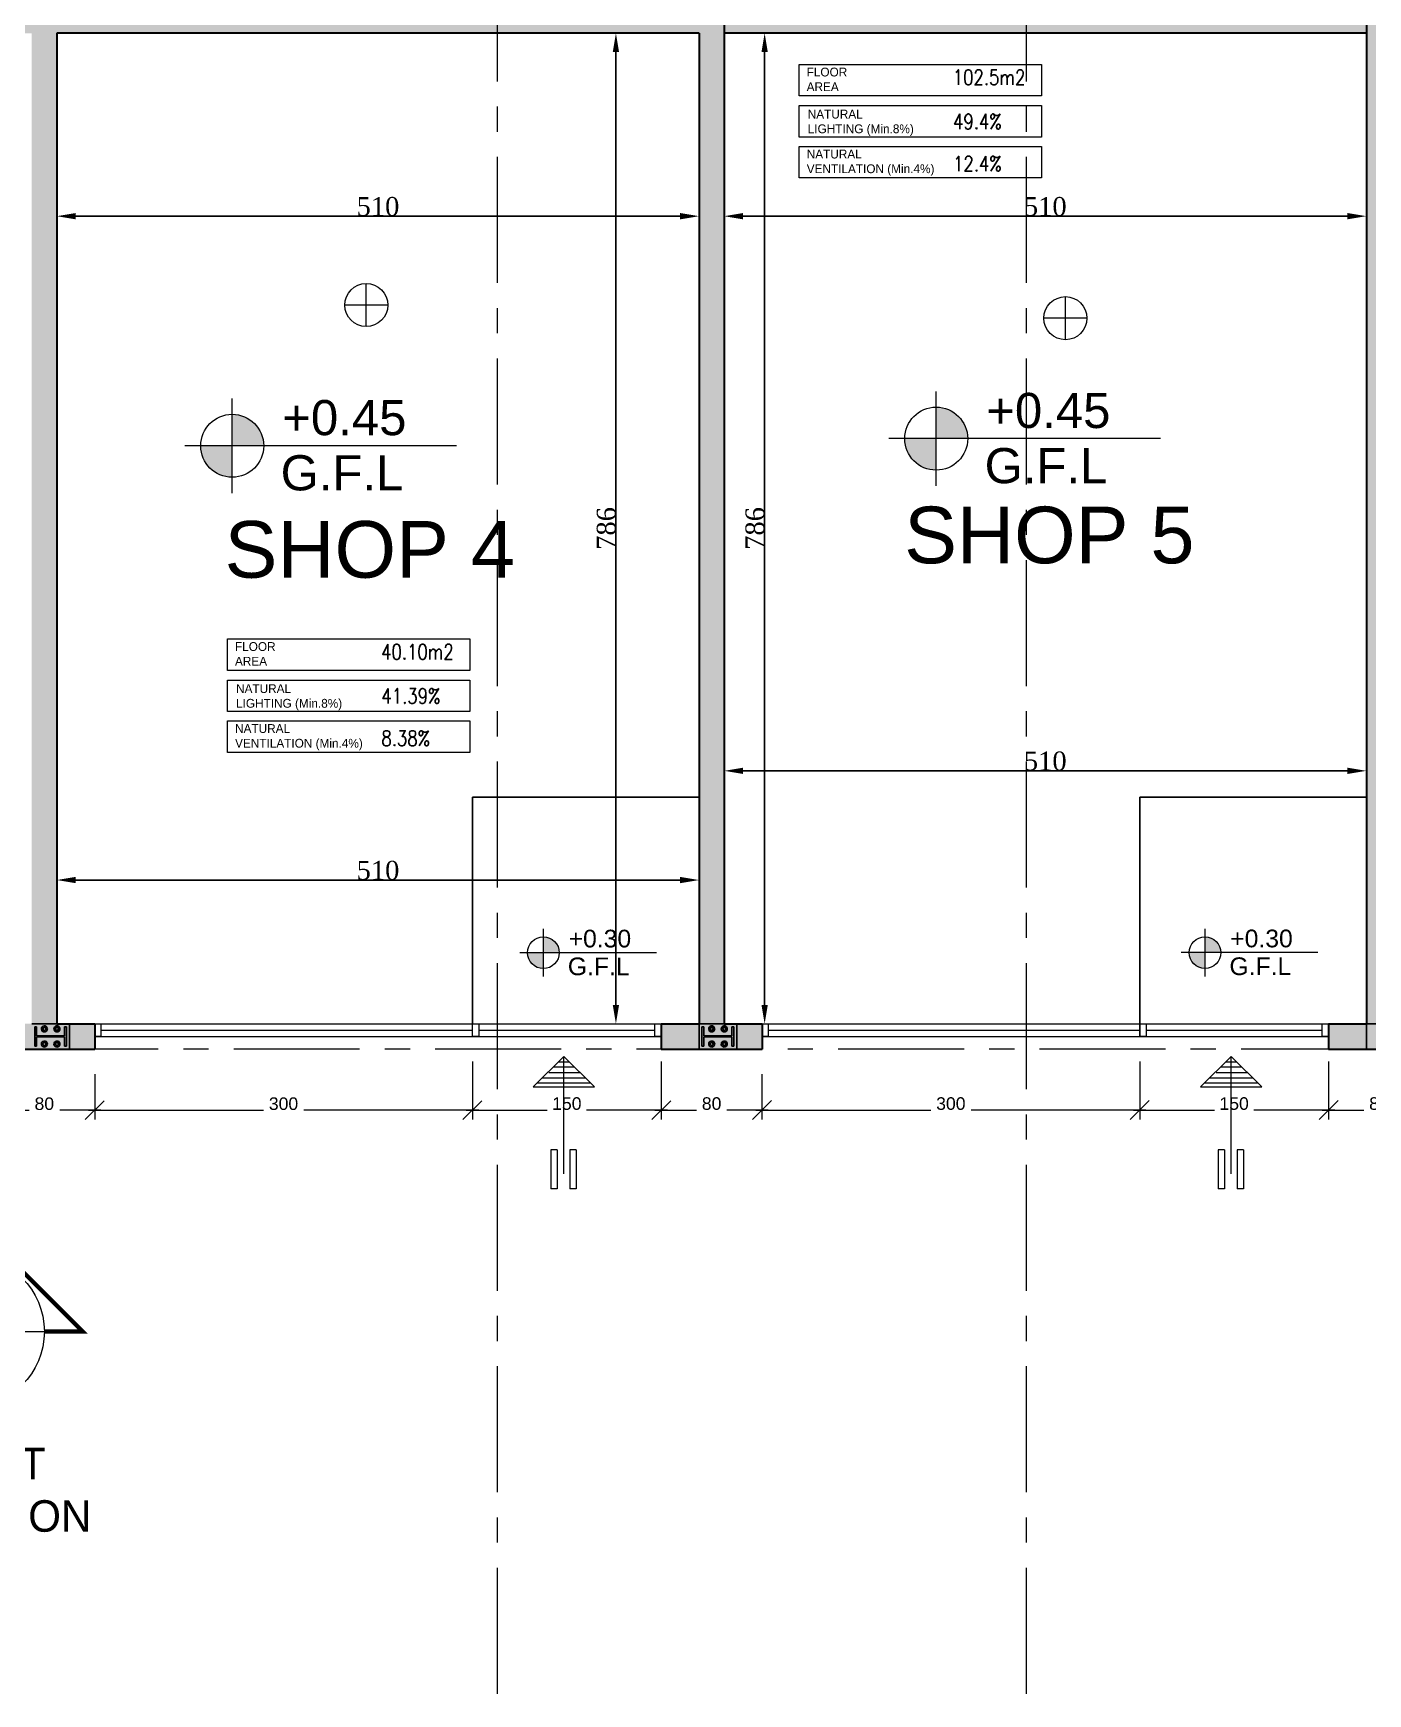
# Model space of a CAD drawing. Header units: millimetres. Extents: x -9083 to 924194, y -232449 to 321637.
# Drawn here: x 25533 to 36133, y 154244 to 167427 of the extents above; entities that cross this region are included whole.
import ezdxf
from ezdxf.enums import TextEntityAlignment as Align

# ---------------------------------------------------------------- set-up
doc = ezdxf.new("R2010")
doc.units = ezdxf.units.MM
doc.header["$LTSCALE"] = 400
doc.header["$MEASUREMENT"] = 0
doc.header["$PDMODE"] = 3
doc.linetypes.add('CENTER', pattern=[2, 1.25, -0.25, 0.25, -0.25])
doc.linetypes.add('CENTERX2', pattern=[4, 2.5, -0.5, 0.5, -0.5])
doc.layers.get('0').update_dxf_attribs({"lineweight": 0, "true_color": 0xff1414})
doc.layers.get('Defpoints').update_dxf_attribs({"color": 8, "lineweight": 5})
for name, color, linetype, lineweight in [('0.dim', 3, 'Continuous', 25), ('A-ANNO-DIMS', 134, 'Continuous', 9), ('A-ARROW', 1, 'Continuous', 9), ('AR-Level', 120, 'Continuous', 13), ('DETAILS DIMENSION', 15, 'Continuous', 5), ('GENERAL TEXT', 4, 'Continuous', 5), ('HATCH', 15, 'Continuous', 0), ('REFER SECTIONS', 8, 'Continuous', 5), ('ROOM INFORMATION', 7, 'Continuous', 5), ('ROOMS DIMENSION', 3, 'Continuous', 5), ('TAG ELEVATIONS DETAIL', 8, 'Continuous', 9), ('TEXT ROOM INFORMATION', 1, 'Continuous', 5), ('WALL PROPOSED', 255, 'Continuous', 30), ('WINDOWS', 5, 'Continuous', 5)]:
    doc.layers.add(name, color=color, linetype=linetype, lineweight=lineweight)
doc.layers.add('ALARM', color=7, linetype='Continuous', lineweight=5, true_color=0xff0f0f)
doc.layers.add('AXIES', color=7, linetype='CENTER', lineweight=0, true_color=0x949596)
doc.layers.add('STEEL', color=63, linetype='Continuous')
doc.styles.add('arial', font='arial.ttf', dxfattribs={"width": 0.8, "height": 2.2})
doc.styles.add('Arial_1', font='arial.ttf', dxfattribs={"height": 300})
doc.styles.add('asif', font='arial.ttf')
doc.styles.add('ROMAN', font='times.ttf')
doc.styles.add('ROMANS-TITLE', font='ROMANS.shx', dxfattribs={"width": 0.8})
doc.styles.get("Standard").update_dxf_attribs({"font": 'GOTHIC.TTF', "height": 220})
doc.dimstyles.new('DETAILS DIMENSION', dxfattribs={"dimtxt": 100, "dimasz": 150, "dimexe": 75, "dimexo": 200, "dimgap": 50, "dimtad": 0, "dimdec": 0, "dimlfac": 0.1, "dimzin": 0, "dimdsep": 46, "dimtxsty": 'asif', "dimblk": 'OBLIQUE', "dimcen": 200, "dimdle": 50, "dimclrd": 181, "dimclre": 146, "dimclrt": 1, "dimadec": 0, "dimazin": 0, "dimtfac": 0.5, "dimtdec": 0, "dimtix": 1, "dimtofl": 0, "dimtmove": 2, "dimatfit": 2, "dimfxl": 100, "dimtvp": 0.5, "dimtolj": 1, "dimtzin": 0, "dimlwd": -1, "dimlwe": -1, "dimarcsym": 0})
doc.dimstyles.new('ROOMS DIM', dxfattribs={"dimtxt": 150, "dimasz": 150, "dimexe": 0.06, "dimexo": 0.06, "dimgap": 0.03, "dimtad": 1, "dimtoh": 1, "dimdec": 0, "dimlfac": 0.1, "dimzin": 13, "dimdsep": 46, "dimtxsty": 'ROMAN', "dimcen": 0.09, "dimdle": 0.06, "dimse1": 1, "dimse2": 1, "dimclrd": 256, "dimclre": 256, "dimclrt": 3, "dimadec": 0, "dimazin": 0, "dimtfac": 1, "dimtdec": 0, "dimtix": 1, "dimtmove": 2, "dimatfit": 3, "dimfxl": 0.06, "dimtolj": 1, "dimtzin": 0, "dimarcsym": 0})

# ---------------------------------------------------------------- blocks, each defined once
blk = doc.blocks.new('hjhg')
at = {"layer": 'AXIES', "linetype": 'CENTERX2'}
for p, q in [((6106682.5, 791366), (6106682.5, 816591.3)), ((6110882.5, 791366), (6110882.5, 816591.3)), ((6131186.9, 796484.5), (6071269.8, 796484.5))]:
    blk.add_line(p, q, dxfattribs=at)
blk = doc.blocks.new('*D440')
at = {"layer": 'Defpoints', "color": 0, "transparency": 16777216}
for p in [(25721, 167427), (26445, 159563), (30161, 159563)]:
    blk.add_point(p, dxfattribs=at)
at = {"layer": 'ROOMS DIMENSION', "lineweight": -2, "transparency": 16777216}
blk.add_line((30161, 167277), (30161, 159713), dxfattribs=at)
at = {"layer": 'ROOMS DIMENSION', "transparency": 16777216}
for points in [[(30136, 167277), (30186, 167277), (30161, 167427)], [(30136, 159713), (30186, 159713), (30161, 159563)]]:
    blk.add_solid(points, dxfattribs=at)
at = {"layer": 'ROOMS DIMENSION', "color": 3, "transparency": 16777216, "insert": (30085, 163495), "char_height": 150, "attachment_point": 5, "rotation": 90, "style": 'ROMAN'}
blk.add_mtext('\\A1;786', dxfattribs=at)
blk = doc.blocks.new('*D503')
at = {"layer": 'Defpoints', "color": 0, "transparency": 16777216}
for p in [(31021, 161571), (36121, 161579), (31021, 160711)]:
    blk.add_point(p, dxfattribs=at)
at = {"layer": 'ROOMS DIMENSION', "lineweight": -2, "transparency": 16777216}
blk.add_line((35971, 161571), (31171, 161571), dxfattribs=at)
at = {"layer": 'ROOMS DIMENSION', "transparency": 16777216}
for points in [[(31171, 161596), (31171, 161546), (31021, 161571)], [(35971, 161596), (35971, 161546), (36121, 161571)]]:
    blk.add_solid(points, dxfattribs=at)
at = {"layer": 'ROOMS DIMENSION', "color": 3, "transparency": 16777216, "insert": (33571, 161648), "char_height": 150, "attachment_point": 5, "style": 'ROMAN'}
blk.add_mtext('\\A1;510', dxfattribs=at)
blk = doc.blocks.new('*D446')
at = {"layer": 'Defpoints', "color": 0, "transparency": 16777216}
for p in [(25721, 160704), (25721, 160648), (30821, 160648)]:
    blk.add_point(p, dxfattribs=at)
at = {"layer": 'ROOMS DIMENSION', "lineweight": -2, "transparency": 16777216}
blk.add_line((30671, 160704), (25871, 160704), dxfattribs=at)
at = {"layer": 'ROOMS DIMENSION', "transparency": 16777216}
for points in [[(25871, 160729), (25871, 160679), (25721, 160704)], [(30671, 160729), (30671, 160679), (30821, 160704)]]:
    blk.add_solid(points, dxfattribs=at)
at = {"layer": 'ROOMS DIMENSION', "color": 3, "transparency": 16777216, "insert": (28271, 160780), "char_height": 150, "attachment_point": 5, "style": 'ROMAN'}
blk.add_mtext('\\A1;510', dxfattribs=at)
blk = doc.blocks.new('*D424')
at = {"layer": 'Defpoints', "color": 0, "transparency": 16777216}
for p in [(30821, 165974), (25721, 165310), (30821, 165310)]:
    blk.add_point(p, dxfattribs=at)
at = {"layer": 'ROOMS DIMENSION', "lineweight": -2, "transparency": 16777216}
blk.add_line((25871, 165974), (30671, 165974), dxfattribs=at)
at = {"layer": 'ROOMS DIMENSION', "transparency": 16777216}
for points in [[(25871, 165999), (25871, 165949), (25721, 165974)], [(30671, 165999), (30671, 165949), (30821, 165974)]]:
    blk.add_solid(points, dxfattribs=at)
at = {"layer": 'ROOMS DIMENSION', "color": 3, "transparency": 16777216, "insert": (28271, 166050), "char_height": 150, "attachment_point": 5, "style": 'ROMAN'}
blk.add_mtext('\\A1;510', dxfattribs=at)
blk = doc.blocks.new('*D425')
at = {"layer": 'Defpoints', "color": 0, "transparency": 16777216}
for p in [(36121, 166610), (31021, 165974), (31021, 165310)]:
    blk.add_point(p, dxfattribs=at)
at = {"layer": 'ROOMS DIMENSION', "lineweight": -2, "transparency": 16777216}
blk.add_line((35971, 165974), (31171, 165974), dxfattribs=at)
at = {"layer": 'ROOMS DIMENSION', "transparency": 16777216}
for points in [[(31171, 165999), (31171, 165949), (31021, 165974)], [(35971, 165999), (35971, 165949), (36121, 165974)]]:
    blk.add_solid(points, dxfattribs=at)
at = {"layer": 'ROOMS DIMENSION', "color": 3, "transparency": 16777216, "insert": (33571, 166050), "char_height": 150, "attachment_point": 5, "style": 'ROMAN'}
blk.add_mtext('\\A1;510', dxfattribs=at)
blk = doc.blocks.new('A$Ccfd28120')
for p, q in [((0, -171), (0, 171)), ((171, 0), (-171, 0))]:
    blk.add_line(p, q)
blk.add_circle((0, 0), 171)
blk = doc.blocks.new('A-ELEV-REF-ARROW-1')
at = {"layer": 'TAG ELEVATIONS DETAIL', "const_width": 34.3}
blk.add_lwpolyline([(600, 0), (904, 0), (0, -904), (-904, 0), (-600, 0)], dxfattribs=at)
at = {"layer": 'TAG ELEVATIONS DETAIL'}
blk.add_circle((0, 0), 600, dxfattribs=at)
blk = doc.blocks.new('A-ELEV-REF-1')
at = {"layer": 'TAG ELEVATIONS DETAIL', "linetype": 'Continuous'}
blk.add_line((-600, 0), (600, 0), dxfattribs=at)
at = {"layer": 'TAG ELEVATIONS DETAIL', "linetype": 'Continuous', "style": 'arial', "width": 0.8}
for tag, p in [('ELEV-NO', (-1, 276)), ('DRAWING-REF', (15, -270))]:
    blk.add_attdef(tag, text='', height=320, dxfattribs=at).set_placement(p, align=Align.MIDDLE)
blk = doc.blocks.new('_Oblique')
at = {"color": 0, "linetype": 'ByBlock', "lineweight": -2}
blk.add_line((-0.5, -0.5), (0.5, 0.5), dxfattribs=at)
blk = doc.blocks.new('*D496')
at = {"layer": 'Defpoints', "color": 0, "transparency": 16777216}
for p in [(25221, 159363), (26021, 159363), (26021, 158877)]:
    blk.add_point(p, dxfattribs=at)
at = {"layer": 'DETAILS DIMENSION', "color": 146, "transparency": 16777216}
for p, q in [((25221, 159163), (25221, 158802)), ((26021, 159163), (26021, 158802))]:
    blk.add_line(p, q, dxfattribs=at)
at = {"layer": 'DETAILS DIMENSION', "color": 181, "transparency": 16777216}
for p, q in [((25171, 158877), (25500, 158877)), ((26071, 158877), (25743, 158877))]:
    blk.add_line(p, q, dxfattribs=at)
at = {"layer": 'DETAILS DIMENSION', "color": 181, "transparency": 16777216, "xscale": 150, "yscale": 150, "zscale": 150}
for p, rotation in [((25221, 158877), 180.0031799799986), ((26021, 158877), 0.003179979998640786)]:
    blk.add_blockref('_Oblique', p, dxfattribs=dict(at, rotation=rotation))
at = {"layer": 'DETAILS DIMENSION', "color": 1, "transparency": 16777216, "insert": (25621, 158928), "char_height": 100, "attachment_point": 5, "rotation": 0.0032, "style": 'asif'}
blk.add_mtext('\\A1;80', dxfattribs=at)
blk = doc.blocks.new('*D497')
at = {"layer": 'Defpoints', "color": 0, "transparency": 16777216}
for p in [(29021, 159463), (26021, 159363), (29021, 158877)]:
    blk.add_point(p, dxfattribs=at)
at = {"layer": 'DETAILS DIMENSION', "color": 146, "transparency": 16777216}
for p, q in [((29021, 159263), (29021, 158802)), ((26021, 159163), (26021, 158802))]:
    blk.add_line(p, q, dxfattribs=at)
at = {"layer": 'DETAILS DIMENSION', "color": 181, "transparency": 16777216}
for p, q in [((25971, 158877), (27361, 158877)), ((29071, 158877), (27682, 158877))]:
    blk.add_line(p, q, dxfattribs=at)
at = {"layer": 'DETAILS DIMENSION', "color": 181, "transparency": 16777216, "xscale": 150, "yscale": 150, "zscale": 150}
for p, rotation in [((26021, 158877), 180.0031799799986), ((29021, 158877), 0.003179979998640786)]:
    blk.add_blockref('_Oblique', p, dxfattribs=dict(at, rotation=rotation))
at = {"layer": 'DETAILS DIMENSION', "color": 1, "transparency": 16777216, "insert": (27521, 158928), "char_height": 100, "attachment_point": 5, "rotation": 0.0032, "style": 'asif'}
blk.add_mtext('\\A1;300', dxfattribs=at)
blk = doc.blocks.new('*D498')
at = {"layer": 'Defpoints', "color": 0, "transparency": 16777216}
for p in [(30521, 159363), (31321, 159363), (31321, 158878)]:
    blk.add_point(p, dxfattribs=at)
at = {"layer": 'DETAILS DIMENSION', "color": 146, "transparency": 16777216}
for p, q in [((30521, 159163), (30521, 158802)), ((31321, 159163), (31321, 158803))]:
    blk.add_line(p, q, dxfattribs=at)
at = {"layer": 'DETAILS DIMENSION', "color": 181, "transparency": 16777216}
for p, q in [((30471, 158877), (30800, 158877)), ((31371, 158878), (31043, 158877))]:
    blk.add_line(p, q, dxfattribs=at)
at = {"layer": 'DETAILS DIMENSION', "color": 181, "transparency": 16777216, "xscale": 150, "yscale": 150, "zscale": 150}
for p, rotation in [((30521, 158877), 180.0031799799986), ((31321, 158878), 0.003179979998640786)]:
    blk.add_blockref('_Oblique', p, dxfattribs=dict(at, rotation=rotation))
at = {"layer": 'DETAILS DIMENSION', "color": 1, "transparency": 16777216, "insert": (30921, 158929), "char_height": 100, "attachment_point": 5, "rotation": 0.0032, "style": 'asif'}
blk.add_mtext('\\A1;80', dxfattribs=at)
blk = doc.blocks.new('*D499')
at = {"layer": 'Defpoints', "color": 0, "transparency": 16777216}
for p in [(34321, 159463), (31321, 159363), (34321, 158878)]:
    blk.add_point(p, dxfattribs=at)
at = {"layer": 'DETAILS DIMENSION', "color": 146, "transparency": 16777216}
for p, q in [((34321, 159263), (34321, 158803)), ((31321, 159163), (31321, 158803))]:
    blk.add_line(p, q, dxfattribs=at)
at = {"layer": 'DETAILS DIMENSION', "color": 181, "transparency": 16777216}
for p, q in [((31271, 158878), (32661, 158878)), ((34371, 158878), (32982, 158878))]:
    blk.add_line(p, q, dxfattribs=at)
at = {"layer": 'DETAILS DIMENSION', "color": 181, "transparency": 16777216, "xscale": 150, "yscale": 150, "zscale": 150}
for p, rotation in [((31321, 158878), 180.0031799799986), ((34321, 158878), 0.003179979998640786)]:
    blk.add_blockref('_Oblique', p, dxfattribs=dict(at, rotation=rotation))
at = {"layer": 'DETAILS DIMENSION', "color": 1, "transparency": 16777216, "insert": (32821, 158929), "char_height": 100, "attachment_point": 5, "rotation": 0.0032, "style": 'asif'}
blk.add_mtext('\\A1;300', dxfattribs=at)
blk = doc.blocks.new('*D470')
at = {"layer": 'Defpoints', "color": 0, "transparency": 16777216}
for p in [(35821, 159363), (36621, 159363), (36621, 158878)]:
    blk.add_point(p, dxfattribs=at)
at = {"layer": 'DETAILS DIMENSION', "color": 146, "transparency": 16777216}
for p, q in [((35821, 159163), (35821, 158803)), ((36621, 159163), (36621, 158803))]:
    blk.add_line(p, q, dxfattribs=at)
at = {"layer": 'DETAILS DIMENSION', "color": 181, "transparency": 16777216}
for p, q in [((35771, 158878), (36100, 158878)), ((36671, 158878), (36343, 158878))]:
    blk.add_line(p, q, dxfattribs=at)
at = {"layer": 'DETAILS DIMENSION', "color": 181, "transparency": 16777216, "xscale": 150, "yscale": 150, "zscale": 150}
for p, rotation in [((35821, 158878), 180.0031799799986), ((36621, 158878), 0.003179979998640786)]:
    blk.add_blockref('_Oblique', p, dxfattribs=dict(at, rotation=rotation))
at = {"layer": 'DETAILS DIMENSION', "color": 1, "transparency": 16777216, "insert": (36221, 158929), "char_height": 100, "attachment_point": 5, "rotation": 0.0032, "style": 'asif'}
blk.add_mtext('\\A1;80', dxfattribs=at)
blk = doc.blocks.new('*D482')
at = {"layer": 'Defpoints', "color": 0, "transparency": 16777216}
for p in [(29021, 159463), (30521, 159463), (30521, 158877)]:
    blk.add_point(p, dxfattribs=at)
at = {"layer": 'DETAILS DIMENSION', "color": 146, "transparency": 16777216}
for p, q in [((29021, 159263), (29021, 158802)), ((30521, 159263), (30521, 158802))]:
    blk.add_line(p, q, dxfattribs=at)
at = {"layer": 'DETAILS DIMENSION', "color": 181, "transparency": 16777216}
for p, q in [((28971, 158877), (29616, 158877)), ((30571, 158877), (29927, 158877))]:
    blk.add_line(p, q, dxfattribs=at)
at = {"layer": 'DETAILS DIMENSION', "color": 181, "transparency": 16777216, "xscale": 150, "yscale": 150, "zscale": 150, "rotation": 180}
blk.add_blockref('_Oblique', (29021, 158877), dxfattribs=at)
at = {"layer": 'DETAILS DIMENSION', "color": 181, "transparency": 16777216, "xscale": 150, "yscale": 150, "zscale": 150}
blk.add_blockref('_Oblique', (30521, 158877), dxfattribs=at)
at = {"layer": 'DETAILS DIMENSION', "color": 1, "transparency": 16777216, "insert": (29771, 158929), "char_height": 100, "attachment_point": 5, "style": 'asif'}
blk.add_mtext('\\A1;150', dxfattribs=at)
blk = doc.blocks.new('*D483')
at = {"layer": 'Defpoints', "color": 0, "transparency": 16777216}
for p in [(34321, 159463), (35821, 159463), (35821, 158878)]:
    blk.add_point(p, dxfattribs=at)
at = {"layer": 'DETAILS DIMENSION', "color": 146, "transparency": 16777216}
for p, q in [((34321, 159263), (34321, 158803)), ((35821, 159263), (35821, 158803))]:
    blk.add_line(p, q, dxfattribs=at)
at = {"layer": 'DETAILS DIMENSION', "color": 181, "transparency": 16777216}
for p, q in [((34271, 158878), (34916, 158878)), ((35871, 158878), (35227, 158878))]:
    blk.add_line(p, q, dxfattribs=at)
at = {"layer": 'DETAILS DIMENSION', "color": 181, "transparency": 16777216, "xscale": 150, "yscale": 150, "zscale": 150, "rotation": 180}
blk.add_blockref('_Oblique', (34321, 158878), dxfattribs=at)
at = {"layer": 'DETAILS DIMENSION', "color": 181, "transparency": 16777216, "xscale": 150, "yscale": 150, "zscale": 150}
blk.add_blockref('_Oblique', (35821, 158878), dxfattribs=at)
at = {"layer": 'DETAILS DIMENSION', "color": 1, "transparency": 16777216, "insert": (35071, 158929), "char_height": 100, "attachment_point": 5, "style": 'asif'}
blk.add_mtext('\\A1;150', dxfattribs=at)
blk = doc.blocks.new('Room Info')
at = {"layer": 'TEXT ROOM INFORMATION', "ltscale": 5}
for tag, p in [('FLR_AREA', (17, 833.5)), ('NAT_LIGHT', (19, 482.5)), ('NAT_VENT', (19, 147.5))]:
    blk.add_attdef(tag, p, '', height=180, dxfattribs=at)
blk = doc.blocks.new('Level-p')
h = blk.add_hatch(color=251)
h.paths.add_polyline_path([(0, 0.0025), (0, 0), (0.0025, 0, 0.414214)])
h.paths.add_polyline_path([(0, 0), (-0.0025, 0, 0.414214), (0, -0.0025)])
for p, q in [((0, -0.00375), (0, 0.00375)), ((0.01781, 0), (-0.00375, 0))]:
    blk.add_line(p, q)
blk.add_circle((0, 0), 0.0025)
at = {"style": 'arial'}
for p in [(0.00285, 0.0006), (0.00276, -0.00253)]:
    blk.add_attdef('F.F.L+1.20', p, '', height=0.002, dxfattribs=at)
blk = doc.blocks.new('*D825')
at = {"layer": 'Defpoints', "color": 0, "transparency": 16777216}
for p in [(31021, 167427), (31021, 159563), (31342, 159563)]:
    blk.add_point(p, dxfattribs=at)
at = {"layer": 'ROOMS DIMENSION', "lineweight": -2, "transparency": 16777216}
blk.add_line((31342, 167277), (31342, 159713), dxfattribs=at)
at = {"layer": 'ROOMS DIMENSION', "transparency": 16777216}
for points in [[(31317, 167277), (31367, 167277), (31342, 167427)], [(31317, 159713), (31367, 159713), (31342, 159563)]]:
    blk.add_solid(points, dxfattribs=at)
at = {"layer": 'ROOMS DIMENSION', "color": 3, "transparency": 16777216, "insert": (31266, 163495), "char_height": 150, "attachment_point": 5, "rotation": 90, "style": 'ROMAN'}
blk.add_mtext('\\A1;786', dxfattribs=at)
blk = doc.blocks.new('RHBGHKJM')
at = {"layer": 'STEEL', "color": 114, "true_color": 0x139b48}
for p, q in [((825.358, -1738.081), (825.658, -1738.081)), ((825.381, -1738.257), (825.381, -1738.105)), ((825.381, -1738.105), (825.396, -1738.105)), ((825.396, -1738.105), (825.396, -1738.177)), ((825.635, -1738.105), (825.619, -1738.105)), ((825.619, -1738.105), (825.619, -1738.177)), ((825.635, -1738.105), (825.635, -1738.257)), ((825.658, -1738.081), (825.658, -1738.281)), ((830.658, -1738.081), (830.658, -1738.281)), ((830.658, -1738.081), (830.958, -1738.081)), ((830.681, -1738.257), (830.681, -1738.105)), ((830.681, -1738.105), (830.696, -1738.105)), ((830.696, -1738.105), (830.696, -1738.177)), ((830.935, -1738.105), (830.919, -1738.105)), ((830.919, -1738.105), (830.919, -1738.177)), ((830.935, -1738.105), (830.935, -1738.257)), ((830.958, -1738.081), (830.958, -1738.281)), ((835.958, -1738.081), (835.958, -1738.281)), ((835.958, -1738.081), (836.258, -1738.081)), ((825.396, -1738.177), (825.619, -1738.177)), ((825.619, -1738.185), (825.396, -1738.185)), ((825.396, -1738.185), (825.396, -1738.257)), ((825.619, -1738.257), (825.619, -1738.185)), ((830.696, -1738.177), (830.919, -1738.177)), ((830.919, -1738.185), (830.696, -1738.185)), ((830.696, -1738.185), (830.696, -1738.257)), ((830.919, -1738.257), (830.919, -1738.185)), ((825.358, -1738.281), (825.658, -1738.281)), ((825.396, -1738.257), (825.381, -1738.257)), ((825.635, -1738.257), (825.619, -1738.257)), ((830.658, -1738.281), (830.958, -1738.281)), ((830.696, -1738.257), (830.681, -1738.257)), ((830.935, -1738.257), (830.919, -1738.257)), ((835.958, -1738.281), (836.258, -1738.281))]:
    blk.add_line(p, q, dxfattribs=at)
at = {"layer": 'STEEL', "color": 8, "ltscale": 500}
for centre, radius, start, end in [((825.458, -1738.121), 0.024, 30, 210), ((825.558, -1738.121), 0.024, 30, 210), ((830.758, -1738.121), 0.024, 30, 210), ((830.858, -1738.121), 0.024, 30, 210), ((825.458, -1738.241), 0.024, 30, 210), ((825.458, -1738.121), 0.024, 210, 30), ((825.458, -1738.241), 0.024, 210, 30), ((825.458, -1738.121), 0.012, 45, 225), ((825.458, -1738.121), 0.012, 150, 330), ((825.458, -1738.241), 0.012, 45, 225), ((825.458, -1738.241), 0.012, 150, 330), ((825.458, -1738.121), 0.012, 330, 150), ((825.458, -1738.241), 0.012, 330, 150), ((825.458, -1738.121), 0.012, 225, 45), ((825.458, -1738.241), 0.012, 225, 45), ((825.558, -1738.241), 0.024, 30, 210), ((825.558, -1738.121), 0.024, 210, 30), ((825.558, -1738.241), 0.024, 210, 30), ((825.558, -1738.121), 0.012, 45, 225), ((825.558, -1738.121), 0.012, 150, 330), ((825.558, -1738.241), 0.012, 45, 225), ((825.558, -1738.241), 0.012, 150, 330), ((825.558, -1738.121), 0.012, 330, 150), ((825.558, -1738.241), 0.012, 330, 150), ((825.558, -1738.121), 0.012, 225, 45), ((825.558, -1738.241), 0.012, 225, 45), ((830.758, -1738.241), 0.024, 30, 210), ((830.758, -1738.121), 0.024, 210, 30), ((830.758, -1738.241), 0.024, 210, 30), ((830.758, -1738.121), 0.012, 45, 225), ((830.758, -1738.121), 0.012, 150, 330), ((830.758, -1738.241), 0.012, 45, 225), ((830.758, -1738.241), 0.012, 150, 330), ((830.758, -1738.121), 0.012, 330, 150), ((830.758, -1738.241), 0.012, 330, 150), ((830.758, -1738.121), 0.012, 225, 45), ((830.758, -1738.241), 0.012, 225, 45), ((830.858, -1738.241), 0.024, 30, 210), ((830.858, -1738.121), 0.024, 210, 30), ((830.858, -1738.241), 0.024, 210, 30), ((830.858, -1738.121), 0.012, 45, 225), ((830.858, -1738.121), 0.012, 150, 330), ((830.858, -1738.241), 0.012, 45, 225), ((830.858, -1738.241), 0.012, 150, 330), ((830.858, -1738.121), 0.012, 330, 150), ((830.858, -1738.241), 0.012, 330, 150), ((830.858, -1738.121), 0.012, 225, 45), ((830.858, -1738.241), 0.012, 225, 45)]:
    blk.add_arc(centre, radius, start, end, dxfattribs=at)

msp = doc.modelspace()

# ---------------------------------------------------------------- hatches: boundary and pattern name
at = {"layer": 'HATCH', "true_color": 0x939598}
h = msp.add_hatch(color=252, dxfattribs=at)
h.dxf.hatch_style = 1
h.paths.add_polyline_path([(3721.20856, 167426.57089), (6221.20856, 167426.57089), (6221.20856, 166062.64729), (6421.20856, 166062.64729), (6421.20856, 167426.57089), (8721.20856, 167426.57089), (8721.20856, 166062.64729), (8921.20856, 166062.64729), (8921.20856, 167626.57089), (6971.20856, 167626.57089), (6971.20856, 173627.00829), (8571.20856, 173627.00829), (8571.20856, 173827.00829), (121.20856, 173827.00829), (121.20856, 173627.00829), (121.20856, 173262.64729), (321.20856, 173262.64729), (321.20856, 173627.00829), (6771.20856, 173627.00829), (6771.20856, 167626.57089), (3721.20856, 167626.57089), (3721.20856, 172162.64729), (121.20856, 172162.64729), (121.20856, 170662.64729), (321.20856, 170662.64729), (321.20856, 171962.64729), (3521.20856, 171962.64729), (3521.20856, 166962.64729), (321.20856, 166962.64729), (321.20856, 168262.64729), (121.20856, 168262.64729), (121.20856, 166426.87536), (321.20856, 166426.87536), (321.20856, 166762.64729), (3521.20856, 166762.64729), (3521.20856, 164562.64729), (4321.20856, 164562.64729), (8521.20856, 164562.64729), (8521.20856, 161313.31524), (8521.20856, 159562.59179), (7721.18009, 159562.59179), (7721.18009, 159362.59179), (8721.20856, 159362.59179), (8721.20856, 164762.64729), (3721.20856, 164762.64729)])
h.paths.add_polyline_path([(6421.20856, 165162.64729), (6221.20856, 165162.64729), (6221.20856, 164962.64729), (3921.20856, 164962.64729), (3921.20856, 167426.57089), (3721.20856, 167426.57089), (3721.20856, 164762.64729), (8721.20856, 164762.64729), (8721.20856, 159362.60548), (8921.20856, 159362.6), (8921.20856, 164962.64729), (8921.20856, 165162.64729), (8721.20856, 165162.64729), (8721.20856, 164962.64729), (6421.20856, 164962.64729)])
h.paths.add_polyline_path([(20421.20856, 167626.57089), (15121.20856, 167626.57089), (15121.20856, 173627.00829), (17817.8981, 173627.00829), (17817.8981, 173827.00829), (13571.20856, 173827.00829), (13571.20856, 173627.00829), (14921.20856, 173627.00829), (14921.20856, 159562.60548), (14621.20856, 159562.60548), (14621.20856, 159362.60548), (15421.20856, 159362.60548), (15421.20856, 159562.60548), (15121.20856, 159562.60548), (15121.20856, 167426.57089), (20221.20856, 167426.57089), (20221.20856, 159562.60548), (19921.20856, 159562.60548), (19921.20856, 159362.60548), (20721.20856, 159362.60548), (20721.20856, 159562.60548), (20421.20856, 159562.60548)])
h.paths.add_polyline_path([(28421.20856, 173827.00829), (22814.51903, 173827.00829), (22814.51903, 173627.00829), (25521.20856, 173627.00829), (25521.20856, 159562.60548), (25221.20856, 159562.60548), (25221.20856, 159362.59179), (26021.20856, 159362.59179), (26021.20856, 159562.60548), (25721.20856, 159562.60548), (25721.20856, 167426.57089), (30821.20856, 167426.57089), (30821.20856, 159562.60548), (30521.20856, 159562.60548), (30521.20856, 159362.59179), (31321.20856, 159362.59179), (31321.20856, 159562.60548), (31021.20856, 159562.60548), (31021.20856, 167626.57089), (25721.20856, 167626.57089), (25721.20856, 173627.00829), (28421.20856, 173627.00829)])
h.paths.add_polyline_path([(36921.20856, 173827.00829), (33421.20856, 173827.00829), (33419.40991, 173627.00829), (36121.20856, 173627.00829), (36121.20856, 159562.60548), (35821.20856, 159562.60548), (35821.20856, 159362.59179), (36621.20856, 159362.59179), (36621.20856, 159562.60548), (36321.20856, 159562.60548), (36321.20856, 173627.00829), (36921.20856, 173627.00829)])
h.paths.add_polyline_path([(48221.20856, 173827.00829), (41921.20856, 173827.00829), (41921.20856, 173627.00829), (44771.20856, 173627.00829), (44771.20856, 167626.57089), (41921.20856, 167626.57089), (41921.20856, 159562.60548), (41721.20856, 159562.60548), (41721.20856, 159362.59179), (42521.20856, 159362.60548), (42521.20856, 159562.60548), (42121.20856, 159562.60548), (42121.20856, 167426.57089), (44921.20856, 167426.57089), (48021.20856, 167426.57089), (48021.20856, 166646.57089), (48221.20856, 166646.57089), (48221.20856, 169136.57089), (48221.20856, 172177.00829), (48021.20856, 172177.00829), (48021.20856, 171548.52339), (48021.20856, 167626.57089), (44971.20856, 167626.57089), (44971.20856, 173627.00829), (48021.20856, 173627.00829), (48021.20856, 173277.00829), (48221.20856, 173277.00829)])
h.paths.add_polyline_path([(48221.20856, 164506.57089), (48021.20856, 164506.57089), (48021.20856, 159562.60548), (47421.20856, 159562.60548), (47421.21313, 159362.58722), (48221.20856, 159362.60548)])
h.paths.add_polyline_path([(48021.20856, 165626.57089), (46521.20856, 165626.57089), (46521.20856, 167426.57089), (46421.20856, 167426.57089), (46421.20856, 165526.57089), (46421.20856, 163626.57089), (48021.20856, 163626.57089), (48021.20856, 163726.57089), (46521.20856, 163726.57089), (46521.20856, 165526.57089), (48021.20856, 165526.57089)], flags=17)
h.paths.add_polyline_path([(48221.20856, 165826.57089), (48021.20856, 165826.57089), (48021.20856, 165326.57089), (48221.20856, 165326.57089)], flags=17)
h = msp.add_hatch(color=252, dxfattribs=at)
h.dxf.hatch_style = 1
h.paths.add_polyline_path([(12421.20856, 167626.57089), (8921.20856, 167626.57089), (8921.20856, 167426.57089), (12421.20856, 167426.57089)])
h.paths.add_polyline_path([(14921.20856, 167626.57089), (12421.20856, 167626.57089), (12421.20856, 167426.57089), (14921.20856, 167426.57089)])
h.paths.add_polyline_path([(25021.20856, 167626.57089), (20821.20856, 167626.57089), (20821.20856, 167426.57089), (25021.20856, 167426.57089)])
h.paths.add_polyline_path([(20821.20856, 167626.57089), (20421.20856, 167626.57089), (20421.20856, 167426.57089), (20821.20856, 167426.57089)])
h.paths.add_polyline_path([(25521.20856, 167626.57089), (25021.20856, 167626.57089), (25021.20856, 167426.57089), (25521.20856, 167426.57089)])
h.paths.add_polyline_path([(36121.20856, 167626.57089), (31021.20856, 167626.57089), (31021.20856, 167426.57089), (36121.20856, 167426.57089)])
h.paths.add_polyline_path([(41921.20856, 167626.57089), (36321.20856, 167626.57089), (36321.20856, 167426.57089), (41921.20856, 167426.57089)])

# ---------------------------------------------------------------- linework, layer by layer
at = {"layer": 'A-ARROW'}
for p, q in [((29747.34178, 159303.87615), (29504.86935, 159061.40372)), ((29703.10107, 159259.63544), (29791.58249, 159259.63544)), ((29747.34178, 159303.87615), (29989.81421, 159061.40372)), ((35047.34178, 159303.87615), (34804.86935, 159061.40372)), ((35003.10107, 159259.63544), (35091.58249, 159259.63544)), ((35047.34178, 159303.87615), (35289.81421, 159061.40372)), ((29576.61047, 159133.14484), (29918.07309, 159133.14484)), ((29628.30178, 159176.57868), (29874.63926, 159176.57868)), ((29663.45469, 159219.98907), (29831.22887, 159219.98907)), ((34876.61047, 159133.14484), (35218.07309, 159133.14484)), ((34928.30178, 159176.57868), (35174.63926, 159176.57868)), ((34963.45469, 159219.98907), (35131.22887, 159219.98907)), ((29504.86935, 159061.40372), (29989.81421, 159061.40372)), ((29538.85189, 159095.38627), (29955.83167, 159095.38627)), ((34804.86935, 159061.40372), (35289.81421, 159061.40372)), ((34838.85189, 159095.38627), (35255.83167, 159095.38627))]:
    msp.add_line(p, q, dxfattribs=at)
at = {"layer": 'A-ARROW', "ltscale": 0.2}
for p, q in [((29747.34178, 158372.86144), (29747.34178, 159303.87615)), ((35047.34178, 158372.86144), (35047.34178, 159303.87615)), ((29694.73614, 158562.33158), (29644.73614, 158562.33158)), ((29644.73614, 158562.33158), (29644.73614, 158253.98252)), ((29694.73614, 158562.33158), (29644.73614, 158562.33158)), ((29694.73614, 158562.33158), (29694.73614, 158253.98252)), ((29844.73614, 158562.33158), (29794.73614, 158562.33158)), ((29794.73614, 158562.33158), (29794.73614, 158253.98252)), ((29844.73614, 158562.33158), (29794.73614, 158562.33158)), ((29844.73614, 158562.33158), (29844.73614, 158253.98252)), ((34994.73614, 158562.33158), (34944.73614, 158562.33158)), ((34944.73614, 158562.33158), (34944.73614, 158253.98252)), ((34994.73614, 158562.33158), (34944.73614, 158562.33158)), ((34994.73614, 158562.33158), (34994.73614, 158253.98252)), ((35144.73614, 158562.33158), (35094.73614, 158562.33158)), ((35094.73614, 158562.33158), (35094.73614, 158253.98252)), ((35144.73614, 158562.33158), (35094.73614, 158562.33158)), ((35144.73614, 158562.33158), (35144.73614, 158253.98252)), ((29694.73614, 158253.98252), (29644.73614, 158253.98252)), ((29844.73614, 158253.98252), (29794.73614, 158253.98252)), ((34994.73614, 158253.98252), (34944.73614, 158253.98252)), ((35144.73614, 158253.98252), (35094.73614, 158253.98252))]:
    msp.add_line(p, q, dxfattribs=at)
at = {"layer": 'ROOM INFORMATION', "ltscale": 5}
for points in [[(31615.52009, 167178.3423), (33540.4674, 167178.3423), (33540.4674, 166928.3423), (31615.52009, 166928.3423)], [(31615.52009, 166851.8423), (33540.4674, 166851.8423), (33540.4674, 166601.8423), (31615.52009, 166601.8423)], [(31615.52009, 166527.8423), (33540.4674, 166527.8423), (33540.4674, 166277.8423), (31615.52009, 166277.8423)], [(27075.15685, 162617.63379), (29000.10416, 162617.63379), (29000.10416, 162367.63379), (27075.15685, 162367.63379)], [(27075.15685, 162291.13379), (29000.10416, 162291.13379), (29000.10416, 162041.13379), (27075.15685, 162041.13379)], [(27075.15685, 161967.13379), (29000.10416, 161967.13379), (29000.10416, 161717.13379), (27075.15685, 161717.13379)]]:
    msp.add_lwpolyline(points, close=True, dxfattribs=at)
at = {"layer": 'WALL PROPOSED'}
for p, q in [((36121.20856, 173627.00829), (36121.20856, 159562.60548)), ((31021.20856, 167626.57089), (31021.20856, 159562.60548)), ((25721.20856, 167426.57089), (25721.20856, 159562.60548)), ((30821.20856, 167426.57089), (25721.20856, 167426.57089)), ((30821.20856, 167426.57089), (30821.20856, 159562.60548)), ((36121.20856, 167426.57089), (31021.20856, 167426.57089)), ((25721.20856, 159562.60548), (26021.20856, 159562.60548)), ((26021.20856, 159562.60548), (26021.20856, 159362.59179)), ((30521.20856, 159562.60548), (30821.20856, 159562.60548)), ((30521.20856, 159562.60548), (30521.20856, 159362.59179)), ((31021.20856, 159562.60548), (31321.20856, 159562.60548)), ((31321.20856, 159562.60548), (31321.20856, 159362.59179)), ((35821.20856, 159562.60548), (36121.20856, 159562.60548)), ((35821.20856, 159562.60548), (35821.20856, 159362.59179)), ((25221.20856, 159362.59179), (26021.20856, 159362.59179)), ((30521.20856, 159362.59179), (31321.20856, 159362.59179)), ((35821.20856, 159362.59179), (36621.20856, 159362.59179))]:
    msp.add_line(p, q, dxfattribs=at)
at = {"layer": 'WALL PROPOSED', "lineweight": -2}
for p, q in [((29021.20857, 159562.60548), (29021.20857, 161362.60549)), ((30821.20856, 161362.60549), (29021.20857, 161362.60549)), ((34321.20857, 159562.60548), (34321.20857, 161362.60549)), ((36121.20856, 161362.60549), (34321.20857, 161362.60549))]:
    msp.add_line(p, q, dxfattribs=at)
at = {"layer": 'WINDOWS', "linetype": 'Continuous'}
for p, q in [((26021.20856, 159562.60548), (30521.20856, 159562.60548)), ((26071.20856, 159512.60548), (29021.20856, 159512.60548)), ((29071.20856, 159512.60548), (30471.20856, 159512.60548)), ((31321.20856, 159562.60548), (35821.20856, 159562.60548)), ((31371.20856, 159512.60548), (34321.20856, 159512.60548)), ((34321.20856, 159562.60548), (34321.20856, 159462.60548)), ((34371.20856, 159512.60548), (35771.20856, 159512.60548)), ((26021.20856, 159462.60548), (30521.20856, 159462.60548)), ((31321.20856, 159462.60548), (35821.20856, 159462.60548))]:
    msp.add_line(p, q, dxfattribs=at)
for points in [[(26021.20856, 159562.60548), (26071.20856, 159562.60548), (26071.20856, 159462.60548), (26021.20856, 159462.60548)], [(29021.20856, 159562.60548), (29071.20856, 159562.60548), (29071.20856, 159462.60548), (29021.20856, 159462.60548)], [(30471.20856, 159562.60548), (30521.20856, 159562.60548), (30521.20856, 159462.60548), (30471.20856, 159462.60548)], [(31321.20856, 159562.60548), (31371.20856, 159562.60548), (31371.20856, 159462.60548), (31321.20856, 159462.60548)], [(34321.20856, 159562.60548), (34371.20856, 159562.60548), (34371.20856, 159462.60548), (34321.20856, 159462.60548)], [(35771.20856, 159562.60548), (35821.20856, 159562.60548), (35821.20856, 159462.60548), (35771.20856, 159462.60548)]]:
    msp.add_lwpolyline(points, close=True, dxfattribs=at)

# ---------------------------------------------------------------- block references
at = {"layer": '0.dim', "xscale": 1000, "yscale": 1000, "zscale": 1000}
msp.add_blockref('RHBGHKJM', (-799836.48257, 1897643.41657), dxfattribs=at)
at = {"layer": 'ALARM'}
for p in [(28178.11409, 165268.47799), (33730.99849, 165164.30867)]:
    msp.add_blockref('A$Ccfd28120', p, dxfattribs=at)
at = {"layer": 'AR-Level'}
ref = msp.add_blockref('Level-p', (27113.40258, 164151.13759), dxfattribs=dict(at, xscale=100000.0000014552, yscale=100000.0000014552, zscale=100000.0000014552))
ref.add_attrib('F.F.L+1.20', '+0.45', (27510.83247, 164235.43945), dxfattribs={"layer": '0', "height": 279.069767, "style": 'arial'})
ref.add_attrib('F.F.L+1.20', 'G.F.L', (27498.02349, 163797.43254), dxfattribs={"layer": '0', "height": 279.069767, "style": 'arial'})
ref = msp.add_blockref('Level-p', (32704.77869, 164207.96362), dxfattribs=dict(at, xscale=100000.0000014552, yscale=100000.0000014552, zscale=100000.0000014552))
ref.add_attrib('F.F.L+1.20', '+0.45', (33102.20858, 164292.26548), dxfattribs={"layer": '0', "height": 279.069767, "style": 'arial'})
ref.add_attrib('F.F.L+1.20', 'G.F.L', (33089.3996, 163854.25857), dxfattribs={"layer": '0', "height": 279.069767, "style": 'arial'})
ref = msp.add_blockref('Level-p', (29585.3566, 160126.61768), dxfattribs=dict(at, xscale=50340.79212638555, yscale=50340.79212638555, zscale=50340.79212638555))
ref.add_attrib('F.F.L+1.20', '+0.30', (29785.42596, 160169.0559), dxfattribs={"layer": '0', "height": 140.485932, "style": 'arial'})
ref.add_attrib('F.F.L+1.20', 'G.F.L', (29778.97782, 159948.55975), dxfattribs={"layer": '0', "height": 140.485932, "style": 'arial'})
ref = msp.add_blockref('Level-p', (34840.12094, 160127.54214), dxfattribs=dict(at, xscale=50340.79212638555, yscale=50340.79212638555, zscale=50340.79212638555))
ref.add_attrib('F.F.L+1.20', '+0.30', (35040.1903, 160169.98036), dxfattribs={"layer": '0', "height": 140.485932, "style": 'arial'})
ref.add_attrib('F.F.L+1.20', 'G.F.L', (35033.74215, 159949.48422), dxfattribs={"layer": '0', "height": 140.485932, "style": 'arial'})
at = {"layer": 'AXIES'}
msp.add_blockref('hjhg', (-6077461.30579, -637121.91356), dxfattribs=at)
at = {"layer": 'TAG ELEVATIONS DETAIL', "rotation": 180}
msp.add_blockref('A-ELEV-REF-ARROW-1', (25021.20856, 157119.90168), dxfattribs=at)
at = {"layer": 'TAG ELEVATIONS DETAIL', "ltscale": 800}
ref = msp.add_blockref('A-ELEV-REF-1', (25021.20856, 157119.90168), dxfattribs=at)
ref.add_attrib('ELEV-NO', '1', dxfattribs={"linetype": 'Continuous', "height": 320, "style": 'arial', "width": 0.8}).set_placement((25020.10731, 157395.4101), align=Align.MIDDLE)
ref.add_attrib('DRAWING-REF', 'A200', dxfattribs={"layer": 'REFER SECTIONS', "linetype": 'Continuous', "height": 300, "style": 'arial', "width": 0.8}).set_placement((25036.60987, 156850.03674), align=Align.MIDDLE)
at = {"layer": 'TEXT ROOM INFORMATION'}
ref = msp.add_blockref('Room Info', (32819.52009, 166302.85599), dxfattribs=at)
ref.add_attrib('FLR_AREA', '102.5m2', dxfattribs={"ltscale": 5, "height": 120, "style": 'ROMANS-TITLE', "width": 0.8}).set_placement((32836.52009, 167136.35599), align=Align.TOP_LEFT)
ref.add_attrib('NAT_LIGHT', '49.4%', dxfattribs={"ltscale": 5, "height": 120, "style": 'ROMANS-TITLE', "width": 0.8}).set_placement((32838.52009, 166785.35599), align=Align.TOP_LEFT)
ref.add_attrib('NAT_VENT', '12.4%', dxfattribs={"ltscale": 5, "height": 120, "style": 'ROMANS-TITLE', "width": 0.8}).set_placement((32838.52009, 166450.35599), align=Align.TOP_LEFT)
ref = msp.add_blockref('Room Info', (28279.15685, 161742.14748), dxfattribs=at)
ref.add_attrib('FLR_AREA', '40.10m2', dxfattribs={"ltscale": 5, "height": 120, "style": 'ROMANS-TITLE', "width": 0.8}).set_placement((28296.15685, 162575.64748), align=Align.TOP_LEFT)
ref.add_attrib('NAT_LIGHT', '41.39%', dxfattribs={"ltscale": 5, "height": 120, "style": 'ROMANS-TITLE', "width": 0.8}).set_placement((28298.15685, 162224.64748), align=Align.TOP_LEFT)
ref.add_attrib('NAT_VENT', '8.38%', dxfattribs={"ltscale": 5, "height": 120, "style": 'ROMANS-TITLE', "width": 0.8}).set_placement((28298.15685, 161889.64748), align=Align.TOP_LEFT)

# ---------------------------------------------------------------- texts
at = {"layer": 'A-ANNO-DIMS', "char_height": 450, "attachment_point": 2, "line_spacing_factor": 0.938532, "style": 'Arial_1'}
for s, insert, width in [('SHOP 5', (33603.11884, 163668.22417), 4782.8153223), ('SHOP 4', (28205.55581, 163554.06004), 3682.8153222)]:
    msp.add_mtext(s, dxfattribs=dict(at, insert=insert, width=width))
at = {"layer": 'GENERAL TEXT', "insert": (25056.58125, 155526.95007), "char_height": 250, "width": 2774.0642767, "attachment_point": 8}
msp.add_mtext('FRONT ELEVATION', dxfattribs=at)
at = {"layer": 'ROOM INFORMATION', "ltscale": 5, "char_height": 70, "attachment_point": 1}
for s, insert in [('{\\C7;FLOOR\\PAREA}', (31675.81827, 167153.3423)), ('{\\C7;NATURAL\\PLIGHTING (Min.8%)}', (31684.31827, 166819.3423)), ('{\\C7;NATURAL\\PVENTILATION (Min.4%)}', (31676.52009, 166502.3423)), ('{\\C7;FLOOR\\PAREA}', (27135.45503, 162592.63379)), ('{\\C7;NATURAL\\PLIGHTING (Min.8%)}', (27143.95503, 162258.63379)), ('{\\C7;NATURAL\\PVENTILATION (Min.4%)}', (27136.15685, 161941.63379))]:
    msp.add_mtext_dynamic_manual_height_columns(s, width=1515.090309, gutter_width=900, heights=[0], dxfattribs=dict(at, insert=insert))

# ---------------------------------------------------------------- dimensions: what is measured, and where the dimension line sits
at = {"layer": 'DETAILS DIMENSION'}
for base, p1, p2, picture, middle in [((29021.24105, 158877.38336), (26021.20856, 159362.60548), (29021.20856, 159462.60548), '*D497', (27521.23544, 158928.39151)), ((34321.24103, 158877.67752), (31321.20856, 159362.60548), (34321.20856, 159462.60548), '*D499', (32821.23542, 158928.68567)), ((26021.2355, 158877.21686), (25221.20856, 159362.60548), (26021.20856, 159362.60548), '*D496', (25621.23267, 158928.25195)), ((31321.23549, 158877.51101), (30521.20856, 159362.60548), (31321.20856, 159362.60548), '*D498', (30921.23266, 158928.54611)), ((36621.23547, 158877.80517), (35821.20856, 159362.59179), (36621.20856, 159362.59179), '*D470', (36221.23264, 158928.84027))]:
    dim = msp.add_linear_dim(base=base, p1=p1, p2=p2, angle=180.00317998, dimstyle='DETAILS DIMENSION', dxfattribs=at)
    dim.commit()
    dim.dimension.update_dxf_attribs({"geometry": picture, "text_midpoint": middle})
for base, p1, p2, picture, middle in [((30521.20856, 158877.46661), (29021.20856, 159462.60548), (30521.20856, 159462.60548), '*D482', (29771.20856, 158928.52391)), ((35821.20856, 158877.76077), (34321.20856, 159462.60548), (35821.20856, 159462.60548), '*D483', (35071.20856, 158928.81807))]:
    dim = msp.add_linear_dim(base=base, p1=p1, p2=p2, dimstyle='DETAILS DIMENSION', dxfattribs=at)
    dim.commit()
    dim.dimension.update_dxf_attribs({"geometry": picture, "text_midpoint": middle})
at = {"layer": 'ROOMS DIMENSION'}
for base, p1, p2, picture, middle in [((30161.49294, 159562.60548), (25721.20856, 167426.57089), (26445.19989, 159562.60548), '*D440', (30084.94888, 163494.58818)), ((31342.24362, 159562.60548), (31021.20856, 167426.57089), (31021.20856, 159562.60548), '*D825', (31265.69956, 163494.58818))]:
    dim = msp.add_linear_dim(base=base, p1=p1, p2=p2, angle=90, dimstyle='ROOMS DIM', dxfattribs=at)
    dim.commit()
    dim.dimension.update_dxf_attribs({"geometry": picture, "text_midpoint": middle})
for base, p1, p2, picture, middle in [((31021.20856, 165974.1077), (36121.20856, 166610.19781), (31021.20856, 165310.19781), '*D425', (33571.20856, 166050.43547)), ((30821.20856, 165974.1077), (25721.20856, 165310.19781), (30821.20856, 165310.19781), '*D424', (28271.20856, 166050.43547)), ((31021.20856, 161571.17401), (36121.20856, 161578.76415), (31021.20856, 160711.42254), '*D503', (33571.20856, 161647.50178)), ((25721.20856, 160703.8324), (30821.20856, 160648.07847), (25721.20856, 160648.07847), '*D446', (28271.20856, 160780.16016))]:
    dim = msp.add_linear_dim(base=base, p1=p1, p2=p2, dimstyle='ROOMS DIM', dxfattribs=at)
    dim.commit()
    dim.dimension.update_dxf_attribs({"geometry": picture, "text_midpoint": middle})

doc.saveas('drawing.dxf')
